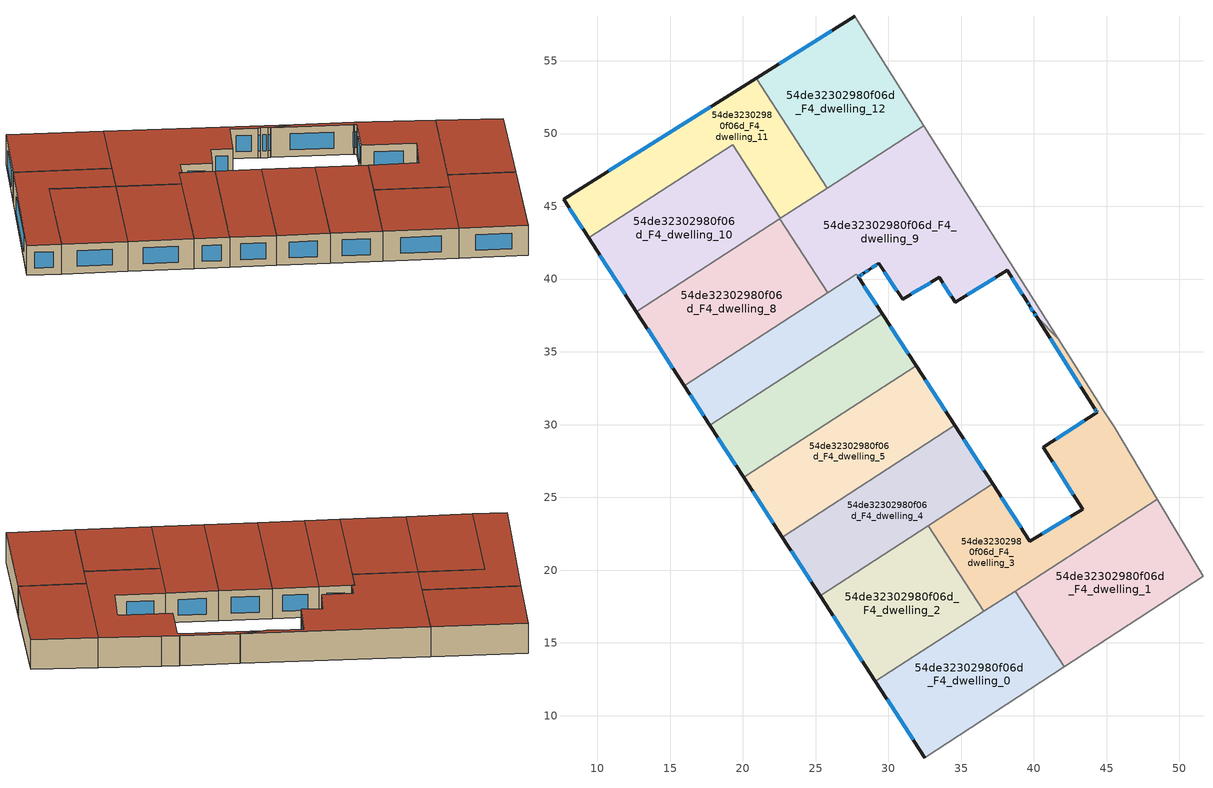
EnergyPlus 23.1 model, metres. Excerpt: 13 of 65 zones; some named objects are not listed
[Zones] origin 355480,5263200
54de32302980f06d_F4_dwelling_0
 floor to 54de32302980f06d_F3_dwelling_0 (EU_floor_Construction): 38.71,18.56 42.07,13.36 32.51,7.11 29.11,12.36 z12
 wall outside (EU_wall_Construction): 29.11,12.36 32.51,7.11 z12:15
 wall to 54de32302980f06d_F4_dwelling_1 (EU_wall_Construction): 42.07,13.36 38.71,18.56 z12:15
 wall adiabatic (EU_wall_Construction): 32.51,7.11 42.07,13.36 z12:15
 wall to 54de32302980f06d_F4_dwelling_2 (EU_wall_Construction): 36.55,17.17 29.11,12.36 z12:15
 wall to 54de32302980f06d_F4_dwelling_3 (EU_wall_Construction): 38.7,18.56 36.55,17.17 z12:15
 window (EU_Window_Construction): 29.91,11.13 31.71,8.34 z12.7:14.3
 roof outside (EU_roof_Construction): 42.07,13.36 38.71,18.56 29.11,12.36 32.51,7.11 z15
54de32302980f06d_F4_dwelling_1
 floor to 54de32302980f06d_F3_dwelling_1 (EU_floor_Construction): 48.47,24.88 51.62,19.59 42.07,13.36 38.71,18.56 z12
 wall adiabatic (EU_wall_Construction): 42.07,13.36 51.62,19.59 48.47,24.88 z12:15
 wall to 54de32302980f06d_F4_dwelling_3 (EU_wall_Construction): 48.47,24.88 38.71,18.56 z12:15
 roof outside (EU_roof_Construction): 51.62,19.59 48.47,24.88 38.71,18.56 42.07,13.36 z15
54de32302980f06d_F4_dwelling_10
 floor to 54de32302980f06d_F3_dwelling_10 (EU_floor_Construction): 19.3,49.23 22.58,44.17 22.55,44.15 12.68,37.77 9.4,42.83 z12
 wall outside (EU_wall_Construction): 9.4,42.83 12.68,37.77 z12:15
 wall to 54de32302980f06d_F4_dwelling_8 (EU_wall_Construction): 12.68,37.77 22.55,44.15 z12:15
 wall to 54de32302980f06d_F4_dwelling_11 (EU_wall_Construction): 22.58,44.17 19.3,49.23 9.4,42.83 z12:15
 wall to 54de32302980f06d_F4_dwelling_9 (EU_wall_Construction): 22.55,44.15 22.57,44.17 z12:15
 window (EU_Window_Construction): 10.17,41.64 11.91,38.96 z12.7:14.3
 roof outside (EU_roof_Construction): 22.55,44.15 22.58,44.17 19.3,49.23 9.4,42.83 12.68,37.77 z15
54de32302980f06d_F4_dwelling_11
 floor to 54de32302980f06d_F3_dwelling_11 (EU_floor_Construction): 20.92,53.8 25.8,46.25 22.58,44.17 19.3,49.23 9.4,42.83 7.68,45.5 z12
 wall outside (EU_wall_Construction): 20.92,53.8 7.68,45.5 9.4,42.83 z12:15
 wall to 54de32302980f06d_F4_dwelling_12 (EU_wall_Construction): 25.8,46.25 20.92,53.8 z12:15
 wall to 54de32302980f06d_F4_dwelling_9 (EU_wall_Construction): 22.58,44.17 25.8,46.25 z12:15
 window (EU_Window_Construction): 8.08,44.87 9,43.46 / 17.81,51.85 10.79,47.45 z12.7:14.3
 roof outside (EU_roof_Construction): 25.8,46.25 20.92,53.8 7.68,45.5 9.4,42.83 19.3,49.23 22.58,44.17 z15
54de32302980f06d_F4_dwelling_12
 floor to 54de32302980f06d_F3_dwelling_12 (EU_floor_Construction): 27.71,58.06 32.44,50.55 25.8,46.25 20.92,53.8 z12
 wall outside (EU_wall_Construction): 27.71,58.06 20.92,53.8 z12:15
 wall adiabatic (EU_wall_Construction): 32.44,50.55 27.71,58.06 z12:15
 wall to 54de32302980f06d_F4_dwelling_9 (EU_wall_Construction): 25.8,46.26 32.44,50.55 z12:15
 window (EU_Window_Construction): 26.11,57.06 22.51,54.8 z12.7:14.3
 roof outside (EU_roof_Construction): 32.44,50.55 27.71,58.06 20.92,53.8 25.8,46.25 z15
54de32302980f06d_F4_dwelling_2
 floor to 54de32302980f06d_F3_dwelling_2 (EU_floor_Construction): 32.74,23.05 36.55,17.17 29.11,12.36 25.31,18.24 z12
 wall outside (EU_wall_Construction): 25.31,18.24 29.11,12.36 z12:15
 wall to 54de32302980f06d_F4_dwelling_3 (EU_wall_Construction): 36.55,17.17 32.74,23.05 z12:15
 wall to 54de32302980f06d_F4_dwelling_4 (EU_wall_Construction): 32.74,23.05 25.31,18.24 z12:15
 window (EU_Window_Construction): 26.2,16.86 28.22,13.74 z12.7:14.3
 roof outside (EU_roof_Construction): 36.55,17.17 32.74,23.05 25.31,18.24 29.11,12.36 z15
54de32302980f06d_F4_dwelling_3
 floor to 54de32302980f06d_F3_dwelling_3 (EU_floor_Construction): 41.69,35.9 44.63,31.23 44.64,31.21 45.51,29.84 48.47,24.88 36.55,17.17 32.74,23.05 37.18,25.92 39.72,22 43.36,24.18 40.64,28.45 44.34,30.84 44.26,30.96 44.17,31.11 40.17,37.43 z12
 wall outside (EU_wall_Construction): 40.17,37.43 44.17,31.11 44.26,30.96 44.34,30.84 40.64,28.45 43.36,24.18 39.72,22 37.18,25.92 z12:15
 wall to 54de32302980f06d_F4_dwelling_9 (EU_wall_Construction): 41.69,35.9 40.17,37.43 z12:15
 wall adiabatic (EU_wall_Construction): 48.47,24.88 45.51,29.84 44.64,31.21 44.63,31.23 41.69,35.9 z12:15
 wall to 54de32302980f06d_F4_dwelling_4 (EU_wall_Construction): 37.18,25.92 32.74,23.05 z12:15
 window (EU_Window_Construction): 41.11,35.95 43.23,32.59 / 39.13,22.92 37.77,25 / 42.5,23.67 40.58,22.51 / 41.28,27.45 42.72,25.18 / 43.47,30.28 41.51,29.01 / 44.28,30.93 44.32,30.87 / 44.19,31.07 44.24,31 z12.7:14.3
 roof outside (EU_roof_Construction): 48.47,24.88 45.51,29.84 44.64,31.21 44.63,31.23 41.69,35.9 40.17,37.43 44.17,31.11 44.26,30.96 44.34,30.84 40.64,28.45 43.36,24.18 39.72,22 37.18,25.92 32.74,23.05 36.55,17.17 z15
54de32302980f06d_F4_dwelling_4
 floor to 54de32302980f06d_F3_dwelling_4 (EU_floor_Construction): 34.56,29.95 37.18,25.92 25.31,18.24 22.7,22.27 z12
 wall outside (EU_wall_Construction): 22.7,22.27 25.31,18.24 / 37.18,25.92 34.56,29.95 z12:15
 wall to 54de32302980f06d_F4_dwelling_5 (EU_wall_Construction): 34.56,29.95 22.7,22.27 z12:15
 window (EU_Window_Construction): 23.31,21.33 24.69,19.19 / 36.56,26.87 35.18,29 z12.7:14.3
 roof outside (EU_roof_Construction): 37.18,25.92 34.56,29.95 22.7,22.27 25.31,18.24 z15
54de32302980f06d_F4_dwelling_5
 floor to 54de32302980f06d_F3_dwelling_5 (EU_floor_Construction): 31.91,34.04 34.56,29.95 22.7,22.27 20.05,26.37 z12
 wall outside (EU_wall_Construction): 20.05,26.37 22.7,22.27 / 34.56,29.95 31.91,34.04 z12:15
 wall to 54de32302980f06d_F4_dwelling_6 (EU_wall_Construction): 31.91,34.04 20.05,26.37 z12:15
 window (EU_Window_Construction): 20.67,25.41 22.08,23.24 / 33.94,30.91 32.53,33.07 z12.7:14.3
 roof outside (EU_roof_Construction): 34.56,29.95 31.91,34.04 20.05,26.37 22.7,22.27 z15
54de32302980f06d_F4_dwelling_6
 floor to 54de32302980f06d_F3_dwelling_6 (EU_floor_Construction): 29.58,37.62 31.91,34.04 20.05,26.37 17.73,29.95 z12
 wall outside (EU_wall_Construction): 17.73,29.95 20.05,26.37 / 31.91,34.04 29.58,37.62 z12:15
 wall to 54de32302980f06d_F4_dwelling_7 (EU_wall_Construction): 29.58,37.62 17.73,29.95 z12:15
 window (EU_Window_Construction): 18.28,29.11 19.51,27.21 / 31.36,34.88 30.13,36.77 z12.7:14.3
 roof outside (EU_roof_Construction): 31.91,34.04 29.58,37.62 17.73,29.95 20.05,26.37 z15
54de32302980f06d_F4_dwelling_7
 floor to 54de32302980f06d_F3_dwelling_7 (EU_floor_Construction): 27.94,40.15 29.58,37.62 17.73,29.95 15.96,32.69 27.81,40.35 z12
 wall outside (EU_wall_Construction): 15.96,32.69 17.73,29.95 / 29.58,37.62 27.94,40.15 z12:15
 wall to 54de32302980f06d_F4_dwelling_8 (EU_wall_Construction): 25.83,39.07 15.96,32.69 z12:15
 wall to 54de32302980f06d_F4_dwelling_9 (EU_wall_Construction): 27.94,40.15 27.81,40.35 / 27.8,40.34 25.83,39.07 z12:15
 window (EU_Window_Construction): 16.38,32.04 17.32,30.59 / 29.2,38.21 28.32,39.55 z12.7:14.3
 roof outside (EU_roof_Construction): 29.58,37.62 27.94,40.15 27.81,40.35 15.96,32.69 17.73,29.95 z15
54de32302980f06d_F4_dwelling_8
 floor to 54de32302980f06d_F3_dwelling_8 (EU_floor_Construction): 22.55,44.15 25.83,39.07 15.96,32.69 12.68,37.77 z12
 wall outside (EU_wall_Construction): 12.68,37.77 15.96,32.69 z12:15
 wall to 54de32302980f06d_F4_dwelling_9 (EU_wall_Construction): 25.83,39.07 22.55,44.15 z12:15
 window (EU_Window_Construction): 13.45,36.57 15.19,33.88 z12.7:14.3
 roof outside (EU_roof_Construction): 25.83,39.07 22.55,44.15 12.68,37.77 15.96,32.69 z15
54de32302980f06d_F4_dwelling_9
 floor to 54de32302980f06d_F3_dwelling_9 (EU_floor_Construction): 32.44,50.55 41.69,35.9 40.17,37.43 40.01,37.69 39.69,38.19 39.53,38.45 38.17,40.6 34.6,38.42 33.49,40.11 30.98,38.63 29.33,41.08 28.73,40.68 28.71,40.67 28.32,40.41 28.31,40.4 28.29,40.39 28.06,40.23 27.93,40.15 27.81,40.35 25.83,39.07 22.55,44.15 z12
 wall outside (EU_wall_Construction): 27.93,40.15 28.06,40.23 28.29,40.39 28.31,40.4 28.32,40.41 28.71,40.67 28.73,40.68 29.33,41.08 30.98,38.63 33.49,40.11 34.6,38.42 38.17,40.6 39.53,38.45 39.69,38.19 40.01,37.69 40.17,37.43 z12:15
 wall adiabatic (EU_wall_Construction): 41.69,35.9 32.44,50.55 z12:15
 window (EU_Window_Construction): 39.77,38.07 39.94,37.81 / 39.57,38.39 39.65,38.25 / 38.49,40.09 39.21,38.95 / 35.44,38.93 37.33,40.09 / 33.75,39.71 34.34,38.82 / 31.57,38.98 32.9,39.76 / 29.72,40.51 30.59,39.21 / 28.87,40.77 29.19,40.99 / 28.41,40.47 28.62,40.61 / 28.11,40.27 28.24,40.35 / 27.96,40.17 28.03,40.21 / 40.05,37.63 40.13,37.49 z12.7:14.3
 roof outside (EU_roof_Construction): 41.69,35.9 32.44,50.55 22.55,44.15 25.83,39.07 27.81,40.35 27.93,40.15 28.06,40.23 28.29,40.39 28.31,40.4 28.32,40.41 28.71,40.67 28.73,40.68 29.33,41.08 30.98,38.63 33.49,40.11 34.6,38.42 38.17,40.6 39.53,38.45 39.69,38.19 40.01,37.69 40.17,37.43 z15
[Building]
EU S2 Campaign: North Axis=0; Terrain=City; Solar Distribution=FullExterior
[Site:Location]
Budapest.Ferenc.Liszt.Intl.AP: Latitude=47.437; Longitude=19.256; Time Zone=1; Elevation=185
[SizingPeriod:WeatherFileDays]
AnnualSizingPeriod: Begin Month=1; Begin Day of Month=1; End Month=12; End Day of Month=31; Day of Week for Start Day=Monday; Use Weather File Daylight Saving Period=No; Use Weather File Rain and Snow Indicators=No
[MATERIAL]
EU_InternalMass_Material: Roughness=MediumRough; Thickness=0.1; Conductivity=1; Density=1800; Specific Heat=900; Thermal Absorptance=0.9; Solar Absorptance=0.7; Visible Absorptance=0.7
[MATERIAL:NOMASS] Roughness=MediumRough; Thermal Absorptance=0.9; Solar Absorptance=0.7; Visible Absorptance=0.7
Name | Thermal Resistance
EU_wall_NoMass | 0.832559
EU_roof_NoMass | 1.39638
EU_floor_NoMass | 0.872794
[WINDOWMATERIAL:SIMPLEGLAZINGSYSTEM]
EU_Window_SimpleGlazing: UFactor=2.79869; Solar Heat Gain Coefficient=0.75; Visible Transmittance=0.75
[CONSTRUCTION]
EU_wall_Construction: EU_wall_NoMass
EU_roof_Construction: EU_roof_NoMass
EU_floor_Construction: EU_floor_NoMass
EU_Window_Construction: EU_Window_SimpleGlazing
EU_InternalMass_Construction: EU_InternalMass_Material
[ZONE] Type=1; Multiplier=1; Ceiling Height=autocalculate; Floor Area=autocalculate; Part of Total Floor Area=Yes
Name | Volume
54de32302980f06d_F4_dwelling_0 | 213.301
54de32302980f06d_F4_dwelling_1 | 213.294
54de32302980f06d_F4_dwelling_10 | 213.309
54de32302980f06d_F4_dwelling_11 | 213.274
54de32302980f06d_F4_dwelling_12 | 213.284
54de32302980f06d_F4_dwelling_2 | 186.153
54de32302980f06d_F4_dwelling_3 | 253.199
54de32302980f06d_F4_dwelling_4 | 203.56
54de32302980f06d_F4_dwelling_5 | 206.568
54de32302980f06d_F4_dwelling_6 | 180.761
54de32302980f06d_F4_dwelling_7 | 137.844
54de32302980f06d_F4_dwelling_8 | 213.302
54de32302980f06d_F4_dwelling_9 | 325.039
[INTERNALMASS] Construction=EU_InternalMass_Construction
Name | Zone or ZoneList | Surface Area
54de32302980f06d_F4_dwelling_0_EU_InternalMass | 54de32302980f06d_F4_dwelling_0 | 71.0983
54de32302980f06d_F4_dwelling_1_EU_InternalMass | 54de32302980f06d_F4_dwelling_1 | 71.0981
54de32302980f06d_F4_dwelling_2_EU_InternalMass | 54de32302980f06d_F4_dwelling_2 | 62.0513
54de32302980f06d_F4_dwelling_3_EU_InternalMass | 54de32302980f06d_F4_dwelling_3 | 84.3981
54de32302980f06d_F4_dwelling_4_EU_InternalMass | 54de32302980f06d_F4_dwelling_4 | 67.8534
54de32302980f06d_F4_dwelling_5_EU_InternalMass | 54de32302980f06d_F4_dwelling_5 | 68.856
54de32302980f06d_F4_dwelling_6_EU_InternalMass | 54de32302980f06d_F4_dwelling_6 | 60.2535
54de32302980f06d_F4_dwelling_7_EU_InternalMass | 54de32302980f06d_F4_dwelling_7 | 45.9452
54de32302980f06d_F4_dwelling_8_EU_InternalMass | 54de32302980f06d_F4_dwelling_8 | 71.1006
54de32302980f06d_F4_dwelling_9_EU_InternalMass | 54de32302980f06d_F4_dwelling_9 | 108.348
54de32302980f06d_F4_dwelling_10_EU_InternalMass | 54de32302980f06d_F4_dwelling_10 | 71.1058
54de32302980f06d_F4_dwelling_11_EU_InternalMass | 54de32302980f06d_F4_dwelling_11 | 71.0916
54de32302980f06d_F4_dwelling_12_EU_InternalMass | 54de32302980f06d_F4_dwelling_12 | 71.0955
[OTHEREQUIPMENT] Fuel Type=Electricity; Design Level Calculation Method=Watts/Area; Power per Zone Floor Area=1; Fraction Latent=0; Fraction Radiant=0; Fraction Lost=0; Carbon Dioxide Generation Rate=0; EndUse Subcategory=EU_Step8_InternalGains
Name | Zone or ZoneList or Space or SpaceList | Schedule
EU_Step8_InternalGain_54de32302980f06d_F4_dwelling_0_f000 | 54de32302980f06d_F4_dwelling_0 | EU_Step8_GainSchedule_54de32302980f06d_F4_dwelling_0_f000
EU_Step8_InternalGain_54de32302980f06d_F4_dwelling_1_f000 | 54de32302980f06d_F4_dwelling_1 | EU_Step8_GainSchedule_54de32302980f06d_F4_dwelling_1_f000
EU_Step8_InternalGain_54de32302980f06d_F4_dwelling_2_f000 | 54de32302980f06d_F4_dwelling_2 | EU_Step8_GainSchedule_54de32302980f06d_F4_dwelling_2_f000
EU_Step8_InternalGain_54de32302980f06d_F4_dwelling_3_f000 | 54de32302980f06d_F4_dwelling_3 | EU_Step8_GainSchedule_54de32302980f06d_F4_dwelling_3_f000
EU_Step8_InternalGain_54de32302980f06d_F4_dwelling_4_f000 | 54de32302980f06d_F4_dwelling_4 | EU_Step8_GainSchedule_54de32302980f06d_F4_dwelling_4_f000
EU_Step8_InternalGain_54de32302980f06d_F4_dwelling_5_f000 | 54de32302980f06d_F4_dwelling_5 | EU_Step8_GainSchedule_54de32302980f06d_F4_dwelling_5_f000
EU_Step8_InternalGain_54de32302980f06d_F4_dwelling_6_f000 | 54de32302980f06d_F4_dwelling_6 | EU_Step8_GainSchedule_54de32302980f06d_F4_dwelling_6_f000
EU_Step8_InternalGain_54de32302980f06d_F4_dwelling_7_f000 | 54de32302980f06d_F4_dwelling_7 | EU_Step8_GainSchedule_54de32302980f06d_F4_dwelling_7_f000
EU_Step8_InternalGain_54de32302980f06d_F4_dwelling_8_f000 | 54de32302980f06d_F4_dwelling_8 | EU_Step8_GainSchedule_54de32302980f06d_F4_dwelling_8_f000
EU_Step8_InternalGain_54de32302980f06d_F4_dwelling_9_f000 | 54de32302980f06d_F4_dwelling_9 | EU_Step8_GainSchedule_54de32302980f06d_F4_dwelling_9_f000
EU_Step8_InternalGain_54de32302980f06d_F4_dwelling_10_f000 | 54de32302980f06d_F4_dwelling_10 | EU_Step8_GainSchedule_54de32302980f06d_F4_dwelling_10_f000
EU_Step8_InternalGain_54de32302980f06d_F4_dwelling_11_f000 | 54de32302980f06d_F4_dwelling_11 | EU_Step8_GainSchedule_54de32302980f06d_F4_dwelling_11_f000
EU_Step8_InternalGain_54de32302980f06d_F4_dwelling_12_f000 | 54de32302980f06d_F4_dwelling_12 | EU_Step8_GainSchedule_54de32302980f06d_F4_dwelling_12_f000
[ZONEVENTILATION:DESIGNFLOWRATE] Schedule=EU_AlwaysOn; Design Flow Rate Calculation Method=AirChanges/Hour; Air Changes per Hour=0.475469; Ventilation Type=Natural; Fan Pressure Rise=0; Fan Total Efficiency=1; Constant Term Coefficient=1; Temperature Term Coefficient=0; Velocity Term Coefficient=0; Velocity Squared Term Coefficient=0; Minimum Indoor Temperature=-100; Maximum Indoor Temperature=100; Delta Temperature=-100; Minimum Outdoor Temperature=-100; Maximum Outdoor Temperature=100; Maximum Wind Speed=40
Name | Zone or ZoneList or Space or SpaceList
EU_ConstantAir_54de32302980f06d_F4_dwelling_0 | 54de32302980f06d_F4_dwelling_0
EU_ConstantAir_54de32302980f06d_F4_dwelling_1 | 54de32302980f06d_F4_dwelling_1
EU_ConstantAir_54de32302980f06d_F4_dwelling_2 | 54de32302980f06d_F4_dwelling_2
EU_ConstantAir_54de32302980f06d_F4_dwelling_3 | 54de32302980f06d_F4_dwelling_3
EU_ConstantAir_54de32302980f06d_F4_dwelling_4 | 54de32302980f06d_F4_dwelling_4
EU_ConstantAir_54de32302980f06d_F4_dwelling_5 | 54de32302980f06d_F4_dwelling_5
EU_ConstantAir_54de32302980f06d_F4_dwelling_6 | 54de32302980f06d_F4_dwelling_6
EU_ConstantAir_54de32302980f06d_F4_dwelling_7 | 54de32302980f06d_F4_dwelling_7
EU_ConstantAir_54de32302980f06d_F4_dwelling_8 | 54de32302980f06d_F4_dwelling_8
EU_ConstantAir_54de32302980f06d_F4_dwelling_9 | 54de32302980f06d_F4_dwelling_9
EU_ConstantAir_54de32302980f06d_F4_dwelling_10 | 54de32302980f06d_F4_dwelling_10
EU_ConstantAir_54de32302980f06d_F4_dwelling_11 | 54de32302980f06d_F4_dwelling_11
EU_ConstantAir_54de32302980f06d_F4_dwelling_12 | 54de32302980f06d_F4_dwelling_12
[HVACTEMPLATE:ZONE:IDEALLOADSAIRSYSTEM] System Availability Schedule=EU_AlwaysOn; Maximum Heating Supply Air Temperature=50; Minimum Cooling Supply Air Temperature=13; Maximum Heating Supply Air Humidity Ratio=0.0156; Minimum Cooling Supply Air Humidity Ratio=0.0077; Heating Limit=NoLimit; Cooling Limit=NoLimit; Heating Availability Schedule=EU_AlwaysOn; Cooling Availability Schedule=EU_CoolingOff; Dehumidification Control Type=ConstantSensibleHeatRatio; Cooling Sensible Heat Ratio=0.7; Dehumidification Setpoint=60; Humidification Control Type=None; Humidification Setpoint=30; Outdoor Air Method=None; Outdoor Air Flow Rate per Person=0.00944; Outdoor Air Flow Rate per Zone Floor Area=0; Outdoor Air Flow Rate per Zone=0; Demand Controlled Ventilation Type=None; Outdoor Air Economizer Type=NoEconomizer; Heat Recovery Type=None; Sensible Heat Recovery Effectiveness=0.7; Latent Heat Recovery Effectiveness=0.65
Name | Template Thermostat
54de32302980f06d_F4_dwelling_0 | EU_HeatOnly_54de32302980f06d_F4_dwelling_0
54de32302980f06d_F4_dwelling_1 | EU_HeatOnly_54de32302980f06d_F4_dwelling_1
54de32302980f06d_F4_dwelling_2 | EU_HeatOnly_54de32302980f06d_F4_dwelling_2
54de32302980f06d_F4_dwelling_3 | EU_HeatOnly_54de32302980f06d_F4_dwelling_3
54de32302980f06d_F4_dwelling_4 | EU_HeatOnly_54de32302980f06d_F4_dwelling_4
54de32302980f06d_F4_dwelling_5 | EU_HeatOnly_54de32302980f06d_F4_dwelling_5
54de32302980f06d_F4_dwelling_6 | EU_HeatOnly_54de32302980f06d_F4_dwelling_6
54de32302980f06d_F4_dwelling_7 | EU_HeatOnly_54de32302980f06d_F4_dwelling_7
54de32302980f06d_F4_dwelling_8 | EU_HeatOnly_54de32302980f06d_F4_dwelling_8
54de32302980f06d_F4_dwelling_9 | EU_HeatOnly_54de32302980f06d_F4_dwelling_9
54de32302980f06d_F4_dwelling_10 | EU_HeatOnly_54de32302980f06d_F4_dwelling_10
54de32302980f06d_F4_dwelling_11 | EU_HeatOnly_54de32302980f06d_F4_dwelling_11
54de32302980f06d_F4_dwelling_12 | EU_HeatOnly_54de32302980f06d_F4_dwelling_12
[SIZING:ZONE] Zone Cooling Design Supply Air Temperature Input Method=SupplyAirTemperature; Zone Cooling Design Supply Air Temperature=13; Zone Heating Design Supply Air Temperature Input Method=SupplyAirTemperature; Zone Heating Design Supply Air Temperature=50; Zone Cooling Design Supply Air Humidity Ratio=0.008; Zone Heating Design Supply Air Humidity Ratio=0.008; Cooling Design Air Flow Method=DesignDay; Cooling Design Air Flow Rate=0; Cooling Minimum Air Flow per Zone Floor Area=0.000762; Cooling Minimum Air Flow=0; Cooling Minimum Air Flow Fraction=0.2; Heating Design Air Flow Method=DesignDay; Heating Design Air Flow Rate=0; Heating Maximum Air Flow per Zone Floor Area=0.002032; Heating Maximum Air Flow=0.141576; Heating Maximum Air Flow Fraction=0.3; Account for Dedicated Outdoor Air System=No; Dedicated Outdoor Air System Control Strategy=NeutralSupplyAir; Dedicated Outdoor Air Low Setpoint Temperature for Design=autosize; Dedicated Outdoor Air High Setpoint Temperature for Design=autosize; Zone Load Sizing Method=Sensible Load Only No Latent Load; Zone Latent Cooling Design Supply Air Humidity Ratio Input Method=HumidityRatioDifference; Zone Cooling Design Supply Air Humidity Ratio Difference=0.005; Zone Latent Heating Design Supply Air Humidity Ratio Input Method=HumidityRatioDifference; Zone Humidification Design Supply Air Humidity Ratio Difference=0.005
54de32302980f06d_F4_dwelling_0; 54de32302980f06d_F4_dwelling_1; 54de32302980f06d_F4_dwelling_2; 54de32302980f06d_F4_dwelling_3; 54de32302980f06d_F4_dwelling_4; 54de32302980f06d_F4_dwelling_5; 54de32302980f06d_F4_dwelling_6; 54de32302980f06d_F4_dwelling_7; 54de32302980f06d_F4_dwelling_8; 54de32302980f06d_F4_dwelling_9; 54de32302980f06d_F4_dwelling_10; 54de32302980f06d_F4_dwelling_11; 54de32302980f06d_F4_dwelling_12
[SCHEDULE:CONSTANT]
Name | Hourly Value
EU_AlwaysOn | 1
EU_CoolingOff | 0
[SCHEDULE:FILE] Column Number=1; Rows to Skip at Top=0; Number of Hours of Data=8760; Column Separator=Comma; Interpolate to Timestep=No; Minutes per Item=60; Adjust Schedule for Daylight Savings=Yes
Name | File
EU_Step8_GainSchedule_54de32302980f06d_F4_dwelling_0_f000 | ../../schedules/54de32302980f06d/54de32302980f06d_F4_dwelling_0_f000_gain.csv
EU_Step8_GainSchedule_54de32302980f06d_F4_dwelling_1_f000 | ../../schedules/54de32302980f06d/54de32302980f06d_F4_dwelling_1_f000_gain.csv
EU_Step8_GainSchedule_54de32302980f06d_F4_dwelling_2_f000 | ../../schedules/54de32302980f06d/54de32302980f06d_F4_dwelling_2_f000_gain.csv
EU_Step8_GainSchedule_54de32302980f06d_F4_dwelling_3_f000 | ../../schedules/54de32302980f06d/54de32302980f06d_F4_dwelling_3_f000_gain.csv
EU_Step8_GainSchedule_54de32302980f06d_F4_dwelling_4_f000 | ../../schedules/54de32302980f06d/54de32302980f06d_F4_dwelling_4_f000_gain.csv
EU_Step8_GainSchedule_54de32302980f06d_F4_dwelling_5_f000 | ../../schedules/54de32302980f06d/54de32302980f06d_F4_dwelling_5_f000_gain.csv
EU_Step8_GainSchedule_54de32302980f06d_F4_dwelling_6_f000 | ../../schedules/54de32302980f06d/54de32302980f06d_F4_dwelling_6_f000_gain.csv
EU_Step8_GainSchedule_54de32302980f06d_F4_dwelling_7_f000 | ../../schedules/54de32302980f06d/54de32302980f06d_F4_dwelling_7_f000_gain.csv
EU_Step8_GainSchedule_54de32302980f06d_F4_dwelling_8_f000 | ../../schedules/54de32302980f06d/54de32302980f06d_F4_dwelling_8_f000_gain.csv
EU_Step8_GainSchedule_54de32302980f06d_F4_dwelling_9_f000 | ../../schedules/54de32302980f06d/54de32302980f06d_F4_dwelling_9_f000_gain.csv
EU_Step8_GainSchedule_54de32302980f06d_F4_dwelling_10_f000 | ../../schedules/54de32302980f06d/54de32302980f06d_F4_dwelling_10_f000_gain.csv
EU_Step8_GainSchedule_54de32302980f06d_F4_dwelling_11_f000 | ../../schedules/54de32302980f06d/54de32302980f06d_F4_dwelling_11_f000_gain.csv
EU_Step8_GainSchedule_54de32302980f06d_F4_dwelling_12_f000 | ../../schedules/54de32302980f06d/54de32302980f06d_F4_dwelling_12_f000_gain.csv
